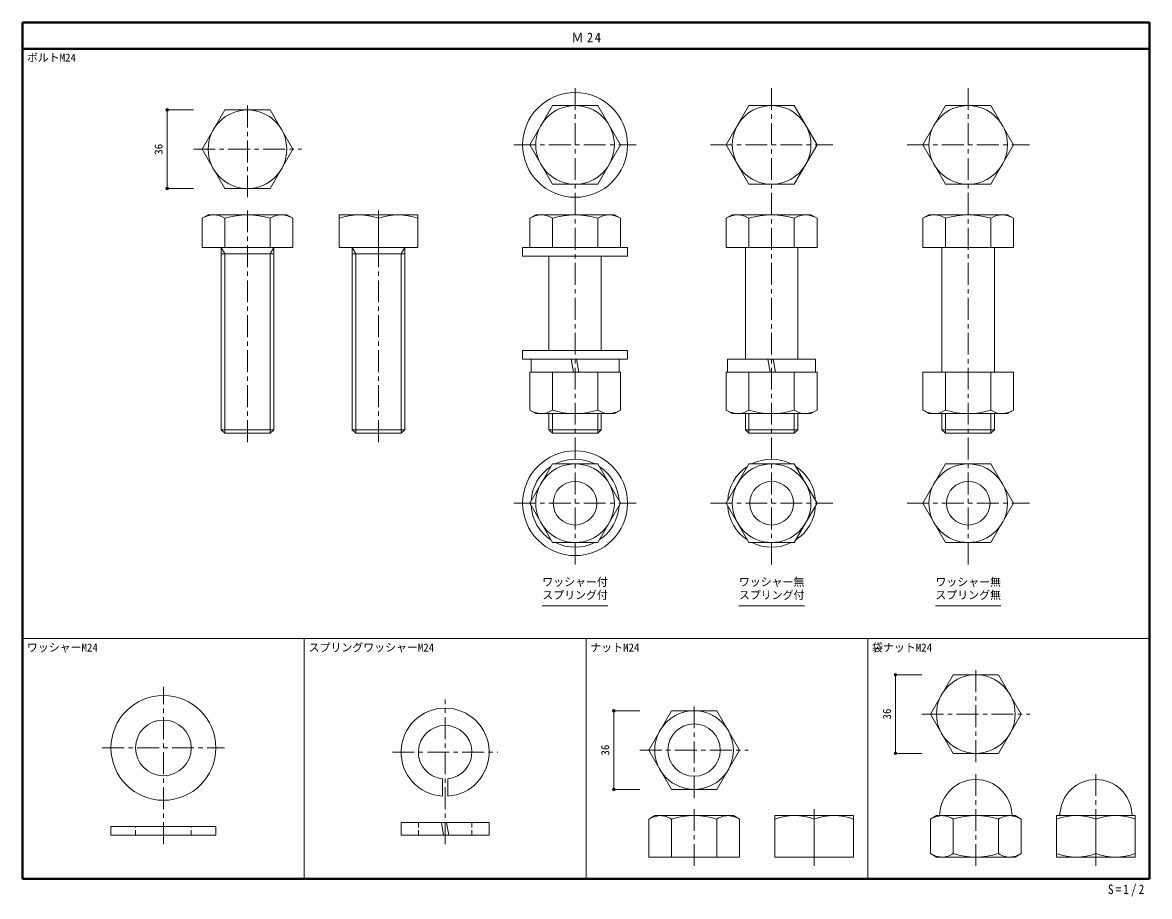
# Model space of a CAD drawing. Units: millimetres, scale not verified. Extents: x -258 to 258, y -204 to 196.
import ezdxf
from ezdxf.enums import TextEntityAlignment as Align

# ---------------------------------------------------------------- set-up
doc = ezdxf.new("R2010")
doc.units = ezdxf.units.MM
doc.header["$LTSCALE"] = 2
doc.header["$PDMODE"] = 32
doc.header["$PDSIZE"] = 1.2
doc.linetypes.add('CHAIN1', pattern=[8, 5, -1, 1, -1])
doc.linetypes.add('DASHED1', pattern=[1.8, 1.2, -0.6])
doc.layers.add('0-D', color=7, linetype='Continuous')
for name, color, linetype, lineweight in [('0-F', 6, 'Continuous', 40), ('1-0', 3, 'Continuous', 9), ('1-D', 7, 'Continuous', 9), ('1-E', 7, 'Continuous', 5)]:
    doc.layers.add(name, color=color, linetype=linetype, lineweight=lineweight)
doc.styles.add('ＭＳ ゴシック', font='')
doc.styles.get('ＭＳ ゴシック').set_extended_font_data('MS Gothic')

msp = doc.modelspace()

# ---------------------------------------------------------------- linework, layer by layer
at = {"layer": '0-F'}
for p, q in [((-258, 196), (-258, -196)), ((-258, 184), (258, 184)), ((-258, -196), (258, -196))]:
    msp.add_line(p, q, dxfattribs=at)
at = {"layer": '0-F', "color": 4, "lineweight": 9}
for p, q in [((-258, -86), (258, -86)), ((-129, -86), (-129, -196)), ((0, -86), (0, -196)), ((129, -86), (129, -196))]:
    msp.add_line(p, q, dxfattribs=at)
at = {"layer": '0-F'}
msp.add_lwpolyline([(-258, 196), (258, 196), (258, -196)], dxfattribs=at)
at = {"layer": '1-0', "color": 7, "linetype": 'CHAIN1', "lineweight": 5}
for p, q in [((-5, -52), (-5, 168)), ((85, -52), (85, 168)), ((175, -52), (175, 168)), ((-155, 116), (-155, 160)), ((-33, 140), (23, 140)), ((57, 140), (113, 140)), ((147, 140), (203, 140)), ((-179.785, 138), (-130.215, 138)), ((-155, 4), (-155, 112)), ((-95, 4), (-95, 112)), ((-33, -24), (23, -24)), ((57, -24), (113, -24)), ((147, -24), (203, -24)), ((178.5, -142.5), (178.5, -98.5)), ((-193.5, -180), (-193.5, -108)), ((-64.5, -180), (-64.5, -113.8)), ((49.5, -159), (49.5, -115)), ((153.715, -120.5), (203.285, -120.5)), ((-221.5, -136), (-165.5, -136)), ((-88.65, -137.95), (-40.35, -137.95)), ((24.715, -137), (74.285, -137)), ((178.5, -190), (178.5, -146.5)), ((233.5, -190), (233.5, -146.5)), ((49.5, -190), (49.5, -163)), ((104.5, -190), (104.5, -163))]:
    msp.add_line(p, q, dxfattribs=at)
at = {"layer": '1-0'}
for p, q in [((-165.392, 156), (-175.785, 138)), ((-165.392, 156), (-144.608, 156)), ((-134.215, 138), (-144.608, 156)), ((-15.392, 158), (-25.785, 140)), ((-15.392, 158), (5.392, 158)), ((15.785, 140), (5.392, 158)), ((74.608, 158), (64.215, 140)), ((74.608, 158), (95.392, 158)), ((105.785, 140), (95.392, 158)), ((164.608, 158), (154.215, 140)), ((164.608, 158), (185.392, 158)), ((195.785, 140), (185.392, 158)), ((-15.392, 122), (-25.785, 140)), ((15.785, 140), (5.392, 122)), ((74.608, 122), (64.215, 140)), ((105.785, 140), (95.392, 122)), ((164.608, 122), (154.215, 140)), ((195.785, 140), (185.392, 122)), ((-165.392, 120), (-175.785, 138)), ((-134.215, 138), (-144.608, 120)), ((-165.392, 120), (-144.608, 120)), ((-15.392, 122), (5.392, 122)), ((74.608, 122), (95.392, 122)), ((164.608, 122), (185.392, 122)), ((-173, 108), (-175.785, 106.392)), ((-173, 108), (-137, 108)), ((-165.392, 106.392), (-165.392, 93)), ((-144.608, 106.392), (-144.608, 93)), ((-137, 108), (-134.215, 106.392)), ((-134.215, 106.392), (-134.215, 93)), ((-113, 108), (-77, 108)), ((-113, 108), (-113, 93)), ((-95, 106.392), (-95, 93)), ((-77, 108), (-77, 93)), ((-23, 108), (-25.785, 106.392)), ((-23, 108), (13, 108)), ((-15.392, 106.392), (-15.392, 93)), ((5.392, 106.392), (5.392, 93)), ((13, 108), (15.785, 106.392)), ((15.785, 106.392), (15.785, 93)), ((67, 108), (64.215, 106.392)), ((67, 108), (103, 108)), ((74.608, 106.392), (74.608, 93)), ((95.392, 106.392), (95.392, 93)), ((103, 108), (105.785, 106.392)), ((105.785, 106.392), (105.785, 93)), ((157, 108), (154.215, 106.392)), ((157, 108), (193, 108)), ((164.608, 106.392), (164.608, 93)), ((185.392, 106.392), (185.392, 93)), ((193, 108), (195.785, 106.392)), ((195.785, 106.392), (195.785, 93)), ((-167, 9.624), (-167, 93)), ((-143, 9.624), (-143, 93)), ((-113, 93), (-77, 93)), ((-107, 9.624), (-107, 93)), ((-83, 9.624), (-83, 93)), ((-29, 93), (19, 93)), ((-29, 89), (-29, 93)), ((73, 41.9), (73, 93)), ((97, 41.9), (97, 93)), ((163, 36), (163, 93)), ((187, 36), (187, 93)), ((-17, 45.9), (-17, 89)), ((7, 45.9), (7, 89)), ((-29, 45.9), (19, 45.9)), ((-29, 41.9), (-29, 45.9)), ((-25.15, 36), (-25.15, 41.9)), ((-25.15, 41.9), (15.15, 41.9)), ((-6.739, 41.9), (-5.698, 36)), ((-4.302, 41.9), (-3.261, 36)), ((64.85, 36), (64.85, 41.9)), ((64.85, 41.9), (105.15, 41.9)), ((83.261, 41.9), (84.302, 36)), ((85.698, 41.9), (86.739, 36)), ((-15.392, 18.608), (-15.392, 36)), ((5.392, 18.608), (5.392, 36)), ((15.785, 18.608), (15.785, 36)), ((74.608, 18.608), (74.608, 36)), ((95.392, 18.608), (95.392, 36)), ((105.785, 18.608), (105.785, 36)), ((164.608, 18.608), (164.608, 36)), ((185.392, 18.608), (185.392, 36)), ((195.785, 18.608), (195.785, 36)), ((-23, 17), (-25.785, 18.608)), ((-23, 17), (13, 17)), ((-17, 9.624), (-17, 17)), ((7, 9.624), (7, 17)), ((13, 17), (15.785, 18.608)), ((67, 17), (64.215, 18.608)), ((67, 17), (103, 17)), ((73, 9.624), (73, 17)), ((97, 9.624), (97, 17)), ((103, 17), (105.785, 18.608)), ((157, 17), (154.215, 18.608)), ((157, 17), (193, 17)), ((163, 9.624), (163, 17)), ((187, 9.624), (187, 17)), ((193, 17), (195.785, 18.608)), ((-167, 9.624), (-165.376, 8)), ((-165.376, 8), (-144.624, 8)), ((-144.624, 8), (-143, 9.624)), ((-107, 9.624), (-105.376, 8)), ((-105.376, 8), (-84.624, 8)), ((-84.624, 8), (-83, 9.624)), ((-17, 9.624), (-15.376, 8)), ((-15.376, 8), (5.376, 8)), ((5.376, 8), (7, 9.624)), ((73, 9.624), (74.624, 8)), ((74.624, 8), (95.376, 8)), ((95.376, 8), (97, 9.624)), ((163, 9.624), (164.624, 8)), ((164.624, 8), (185.376, 8)), ((185.376, 8), (187, 9.624)), ((-15.392, -6), (-25.785, -24)), ((-15.392, -6), (5.392, -6)), ((15.785, -24), (5.392, -6)), ((74.608, -6), (64.215, -24)), ((74.608, -6), (95.392, -6)), ((105.785, -24), (95.392, -6)), ((164.608, -6), (154.215, -24)), ((164.608, -6), (185.392, -6)), ((195.785, -24), (185.392, -6)), ((-15.392, -42), (-25.785, -24)), ((15.785, -24), (5.392, -42)), ((74.608, -42), (64.215, -24)), ((105.785, -24), (95.392, -42)), ((164.608, -42), (154.215, -24)), ((195.785, -24), (185.392, -42)), ((-15.392, -42), (5.392, -42)), ((74.608, -42), (95.392, -42)), ((164.608, -42), (185.392, -42)), ((168.108, -102.5), (157.715, -120.5)), ((168.108, -102.5), (188.892, -102.5)), ((199.285, -120.5), (188.892, -102.5)), ((39.108, -119), (28.715, -137)), ((39.108, -119), (59.892, -119)), ((70.285, -137), (59.892, -119)), ((168.108, -138.5), (157.715, -120.5)), ((199.285, -120.5), (188.892, -138.5)), ((39.108, -155), (28.715, -137)), ((70.285, -137), (59.892, -155)), ((168.108, -138.5), (188.892, -138.5)), ((-65.7, -158.064), (-65.7, -150.141)), ((-63.3, -158.064), (-63.3, -150.141)), ((39.108, -155), (59.892, -155)), ((-84.65, -176), (-84.65, -170.1)), ((-84.65, -170.1), (-44.35, -170.1)), ((-66.239, -170.1), (-65.198, -176)), ((-63.802, -170.1), (-62.761, -176)), ((31.5, -167), (28.715, -168.608)), ((31.5, -167), (67.5, -167)), ((39.108, -168.608), (39.108, -186)), ((59.892, -168.608), (59.892, -186)), ((67.5, -167), (70.285, -168.608)), ((70.285, -168.608), (70.285, -186)), ((86.5, -167), (122.5, -167)), ((86.5, -167), (86.5, -186)), ((104.5, -168.608), (104.5, -186)), ((122.5, -167), (122.5, -186)), ((160.5, -167), (157.715, -168.608)), ((157.715, -168.608), (157.715, -184.392)), ((160.5, -167), (196.5, -167)), ((168.108, -168.608), (168.108, -184.392)), ((188.892, -168.608), (188.892, -184.392)), ((196.5, -167), (199.285, -168.608)), ((199.285, -168.608), (199.285, -184.392)), ((215.5, -167), (251.5, -167)), ((215.5, -167), (215.5, -186)), ((233.5, -168.608), (233.5, -184.392)), ((251.5, -167), (251.5, -186)), ((-217.5, -172), (-169.5, -172)), ((-217.5, -176), (-217.5, -172)), ((160.5, -186), (157.715, -184.392)), ((196.5, -186), (199.285, -184.392)), ((86.5, -186), (122.5, -186)), ((160.5, -186), (196.5, -186)), ((215.5, -186), (251.5, -186))]:
    msp.add_line(p, q, dxfattribs=at)
at = {"layer": '1-0', "color": 7, "lineweight": 5}
for p, q in [((-165.376, 90.187), (-167, 93)), ((-144.624, 90.187), (-143, 93)), ((-105.376, 90.187), (-107, 93)), ((-84.624, 90.187), (-83, 93)), ((-167, 90.187), (-143, 90.187)), ((-165.376, 8), (-165.376, 90.187)), ((-144.624, 8), (-144.624, 90.187)), ((-107, 90.187), (-83, 90.187)), ((-105.376, 8), (-105.376, 90.187)), ((-84.624, 8), (-84.624, 90.187)), ((-15.376, 8), (-15.376, 17)), ((5.376, 8), (5.376, 17)), ((74.624, 8), (74.624, 17)), ((95.376, 8), (95.376, 17)), ((164.624, 8), (164.624, 17)), ((185.376, 8), (185.376, 17)), ((-167, 9.624), (-143, 9.624)), ((-107, 9.624), (-83, 9.624)), ((-17, 9.624), (7, 9.624)), ((73, 9.624), (97, 9.624)), ((163, 9.624), (187, 9.624))]:
    msp.add_line(p, q, dxfattribs=at)
at = {"layer": '1-0', "linetype": 'DASHED1'}
for p, q in [((-76.75, -176), (-76.75, -170.1)), ((-52.25, -176), (-52.25, -170.1)), ((-206.25, -176), (-206.25, -172)), ((-180.75, -176), (-180.75, -172))]:
    msp.add_line(p, q, dxfattribs=at)
at = {"layer": '1-0'}
for points in [[(-175.785, 106.392), (-175.785, 93), (-134.215, 93)], [(-25.785, 106.392), (-25.785, 93), (15.785, 93)], [(64.215, 106.392), (64.215, 93), (105.785, 93)], [(154.215, 106.392), (154.215, 93), (195.785, 93)], [(-29, 89), (19, 89), (19, 93)], [(-29, 41.9), (19, 41.9), (19, 45.9)], [(-25.15, 36), (15.15, 36), (15.15, 41.9)], [(64.85, 36), (105.15, 36), (105.15, 41.9)], [(-25.785, 18.608), (-25.785, 36), (15.785, 36)], [(64.215, 18.608), (64.215, 36), (105.785, 36)], [(154.215, 18.608), (154.215, 36), (195.785, 36)], [(-84.65, -176), (-44.35, -176), (-44.35, -170.1)], [(28.715, -168.608), (28.715, -186), (70.285, -186)], [(-217.5, -176), (-169.5, -176), (-169.5, -172)]]:
    msp.add_lwpolyline(points, dxfattribs=at)
for centre, radius in [((-5, 140), 24), ((-155, 138), 18), ((-5, 140), 18), ((85, 140), 18), ((175, 140), 18), ((-5, -24), 24), ((-5, -24), 18), ((85, -24), 18), ((175, -24), 18), ((-5, -24), 10), ((85, -24), 10), ((175, -24), 10), ((178.5, -120.5), 18), ((-193.5, -136), 24), ((-193.5, -136), 12.75), ((49.5, -137), 18), ((49.5, -137), 12)]:
    msp.add_circle(centre, radius, dxfattribs=at)
for centre, radius, start, end in [((-169.651, 95.768), 12.268, 94.38425, 120), ((-170.588, 98.799), 9.201, 55.61575, 90), ((-155, 73.608), 34.392, 72.41205, 107.58795), ((-139.412, 98.799), 9.201, 90, 124.38425), ((-140.349, 95.768), 12.268, 60, 85.61575), ((-104, 82.005), 25.995, 69.74384, 110.25616), ((-86, 82.005), 25.995, 69.74384, 110.25616), ((-19.651, 95.768), 12.268, 94.38425, 120), ((-20.588, 98.799), 9.201, 55.61575, 90), ((-5, 73.608), 34.392, 72.41205, 107.58795), ((10.588, 98.799), 9.201, 90, 124.38425), ((9.651, 95.768), 12.268, 60, 85.61575), ((70.349, 95.768), 12.268, 94.38425, 120), ((69.412, 98.799), 9.201, 55.61575, 90), ((85, 73.608), 34.392, 72.41205, 107.58795), ((100.588, 98.799), 9.201, 90, 124.38425), ((99.651, 95.768), 12.268, 60, 85.61575), ((160.349, 95.768), 12.268, 94.38425, 120), ((159.412, 98.799), 9.201, 55.61575, 90), ((175, 73.608), 34.392, 72.41205, 107.58795), ((190.588, 98.799), 9.201, 90, 124.38425), ((189.651, 95.768), 12.268, 60, 85.61575), ((-19.651, 29.232), 12.268, 240, 265.61575), ((-20.588, 26.201), 9.201, 270, 304.38425), ((-5, 51.392), 34.392, 252.41205, 287.58795), ((10.588, 26.201), 9.201, 235.61575, 270), ((9.651, 29.232), 12.268, 274.38425, 300), ((70.349, 29.232), 12.268, 240, 265.61575), ((69.412, 26.201), 9.201, 270, 304.38425), ((85, 51.392), 34.392, 252.41205, 287.58795), ((100.588, 26.201), 9.201, 235.61575, 270), ((99.651, 29.232), 12.268, 274.38425, 300), ((160.349, 29.232), 12.268, 240, 265.61575), ((159.412, 26.201), 9.201, 270, 304.38425), ((175, 51.392), 34.392, 252.41205, 287.58795), ((190.588, 26.201), 9.201, 235.61575, 270), ((189.651, 29.232), 12.268, 274.38425, 300), ((-5, -24), 20.15, 63.29093, 116.70907), ((85, -24), 20.15, 63.29093, 116.70907), ((-5, -24), 20.15, 123.29093, 176.70907), ((-5, -24), 20.15, 3.29093, 56.70907), ((85, -24), 20.15, 123.29093, 176.70907), ((85, -24), 20.15, 3.29093, 56.70907), ((-5, -24), 20.15, 183.29093, 236.70907), ((-5, -24), 20.15, 303.29093, 356.70907), ((85, -24), 20.15, 183.29093, 236.70907), ((85, -24), 20.15, 303.29093, 356.70907), ((-5, -24), 20.15, 243.29093, 296.70907), ((85, -24), 20.15, 243.29093, 296.70907), ((-64.5, -137.95), 20.15, 273.41418, 266.58582), ((-64.5, -137.95), 12.25, 275.62166, 264.37834), ((178.5, -167), 16.5, 3.27583, 176.72417), ((233.5, -167), 16.5, 3.27583, 176.72417), ((34.849, -179.232), 12.268, 94.38425, 120), ((33.912, -176.201), 9.201, 55.61575, 90), ((49.5, -201.392), 34.392, 72.41205, 107.58795), ((65.088, -176.201), 9.201, 90, 124.38425), ((64.151, -179.232), 12.268, 60, 85.61575), ((95.5, -192.995), 25.995, 69.74384, 110.25616), ((113.5, -192.995), 25.995, 69.74384, 110.25616), ((163.849, -179.232), 12.268, 94.38425, 120), ((161.029, -166), 1, 270, 356.72417), ((162.912, -176.201), 9.201, 55.61575, 90), ((178.5, -201.392), 34.392, 72.41205, 107.58795), ((194.088, -176.201), 9.201, 90, 124.38425), ((193.151, -179.232), 12.268, 60, 85.61575), ((195.971, -166), 1, 183.27583, 270), ((224.5, -192.995), 25.995, 69.74384, 110.25616), ((216.029, -166), 1, 270, 356.72417), ((242.5, -192.995), 25.995, 69.74384, 110.25616), ((250.971, -166), 1, 183.27583, 270), ((163.849, -173.768), 12.268, 240, 265.61575), ((162.912, -176.799), 9.201, 270, 304.38425), ((178.5, -151.608), 34.392, 252.41205, 287.58795), ((194.088, -176.799), 9.201, 235.61575, 270), ((193.151, -173.768), 12.268, 274.38425, 300), ((224.5, -160.005), 25.995, 249.74384, 290.25616), ((242.5, -160.005), 25.995, 249.74384, 290.25616)]:
    msp.add_arc(centre, radius, start, end, dxfattribs=at)
at = {"layer": '1-D', "color": 4}
for p, q in [((-20, -71), (10, -71)), ((70, -71), (100, -71)), ((160, -71), (190, -71))]:
    msp.add_line(p, q, dxfattribs=at)
at = {"layer": '1-E'}
for p, q in [((-191.785, 156), (-191.785, 120)), ((-191.785, 156), (-179.785, 156)), ((-191.785, 120), (-179.785, 120)), ((141.715, -102.5), (141.715, -138.5)), ((141.715, -102.5), (153.715, -102.5)), ((12.715, -119), (24.715, -119)), ((12.715, -119), (12.715, -155)), ((141.715, -138.5), (153.715, -138.5)), ((12.715, -155), (24.715, -155))]:
    msp.add_line(p, q, dxfattribs=at)
for p in [(-191.785, 156), (-191.785, 120), (141.715, -102.5), (12.715, -119), (141.715, -138.5), (12.715, -155)]:
    msp.add_point(p, dxfattribs=at)

# ---------------------------------------------------------------- texts
at = {"layer": '0-D', "style": 'ＭＳ ゴシック'}
for s, p in [('ボルトM24', (-256, 177)), ('スプリングワッシャーM24', (-127, -93)), ('袋ナットM24', (131, -93)), ('ワッシャーM24', (-256, -93)), ('ナットM24', (2, -93))]:
    msp.add_text(s, height=3.666, dxfattribs=at).set_placement(p, align=Align.BOTTOM_LEFT)
at = {"layer": '0-D', "char_height": 4.399, "attachment_point": 7, "style": 'ＭＳ ゴシック'}
for s, insert in [('\\T1.26;\\W0.95;Ｍ24', (-6.75, 187)), ('\\T1.38;\\W0.85;S=1/2', (239, -204))]:
    msp.add_mtext(s, dxfattribs=dict(at, insert=insert))
at = {"layer": '1-D', "style": 'ＭＳ ゴシック'}
for s, p in [('ワッシャー付', (-20, -63)), ('ワッシャー無', (70, -63)), ('ワッシャー無', (160, -63)), ('スプリング付', (-20, -69)), ('スプリング付', (70, -69)), ('スプリング無', (160, -69))]:
    msp.add_text(s, height=3.666, dxfattribs=at).set_placement(p, align=Align.BOTTOM_LEFT)
at = {"layer": '1-E', "style": 'ＭＳ ゴシック'}
for p in [(-192.785, 135.5), (140.715, -123), (11.715, -139.5)]:
    msp.add_text('36', height=3.666, rotation=90, dxfattribs=at).set_placement(p, align=Align.BOTTOM_LEFT)

doc.saveas('drawing.dxf')
